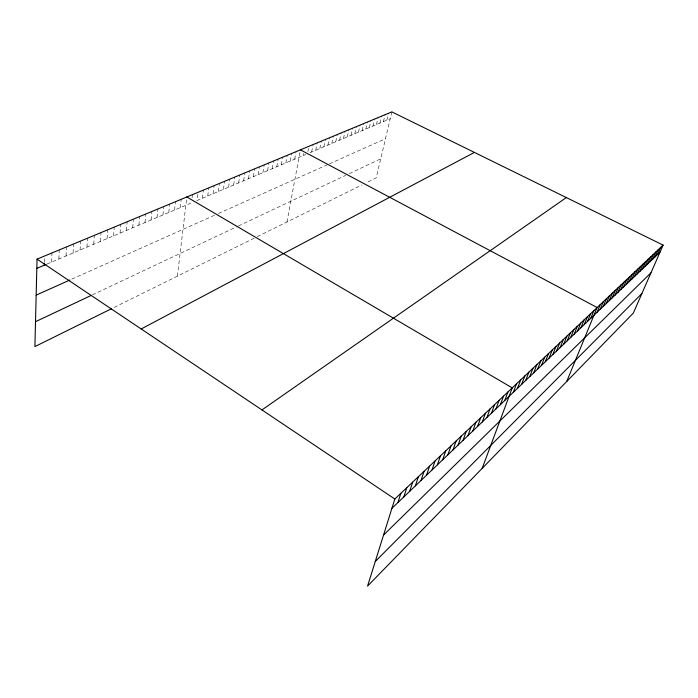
<?xml version="1.0" encoding="UTF-8"?>
<svg xmlns="http://www.w3.org/2000/svg" width="698" height="698" viewBox="0 0 698 698"><rect width="100%" height="100%" fill="white"/><g stroke="black" fill="none" stroke-linecap="round" stroke-linejoin="round"><path stroke-width="0.52" stroke-dasharray="3.49 2.62" d="M44.367 262.143L44.515 257.047M51.635 262.082L51.94 252.955M58.885 259.01L59.243 249.928M66.048 255.983L66.441 246.935M73.107 252.99L73.543 243.995M80.078 250.041L80.549 241.08M86.953 247.127L87.468 238.21M93.741 244.256L94.291 235.383M100.442 241.421L101.027 232.582M107.056 238.62L107.675 229.825M113.582 235.854L114.236 227.103M120.03 233.123L120.719 224.416M126.399 230.427L127.115 221.763M132.681 227.766L133.423 219.137M138.885 225.14L139.661 216.554M145.01 222.549L145.821 213.998M151.065 219.983L151.902 211.477M157.041 217.453L157.905 208.981M162.948 214.958L163.838 206.521M168.785 212.489L169.701 204.086M174.544 210.046L175.486 201.687M180.241 207.638L181.21 199.314M177.397 276.146L186.855 196.967M192.063 197.743L192.439 194.646M197.7 194.41L196.923 200.57L305.794 154.476M202.35 198.276L203.415 190.092M207.716 195.998L208.798 187.858M213.021 193.756L214.129 185.651M218.265 191.531L219.39 183.461M223.456 189.341L224.599 181.306M228.578 187.169L229.738 179.168M233.647 185.022L234.825 177.056M238.655 182.902L239.859 174.971M243.611 180.799L244.832 172.903M248.514 178.732L249.744 170.87M253.357 176.681L254.613 168.846M258.147 174.648L259.42 166.848M262.884 172.642L264.176 164.876M267.578 170.661L268.878 162.931M272.211 168.689L273.529 160.994M276.801 166.752L278.136 159.083M281.338 164.833L282.69 157.198M285.831 162.931L287.192 155.322M290.272 161.046L291.651 153.473M294.669 159.188L296.057 151.649M286.957 221.981L300.419 149.834M303.272 155.541L303.674 153.412M307.888 151.632L308.499 148.447M311.64 151.998L313.079 144.582M315.766 150.253L317.215 142.863M319.841 148.526L321.307 141.171M323.881 146.816L325.355 139.487M327.886 145.123L329.369 137.82M331.847 143.448L333.339 136.18M335.764 141.79L337.265 134.548M339.647 140.141L341.156 132.925M343.486 138.518L345.013 131.329M347.299 136.904L348.826 129.749M351.068 135.307L352.603 128.179M354.802 133.728L356.346 126.626M358.502 132.166L360.055 125.09M362.157 130.613L363.728 123.563M365.787 129.078L367.366 122.054M369.382 127.551L370.961 120.562M372.941 126.05L374.529 119.079M376.466 124.558L378.063 117.613M379.956 123.075L381.562 116.165M383.42 121.609L385.034 114.725M386.849 120.161L388.463 113.294M391.875 111.881L376.178 177.877L366.075 182.867M114.202 307.39L256.393 237.093M257.292 236.648L361.782 184.987M92.424 294.844L236.509 226.867M238.428 225.96L345.719 175.338M349.366 173.619L380.707 158.83M71.842 279.139L214.993 215.054M218.413 213.527L327.484 164.693M329.43 163.821L385.488 138.728M47.036 264.027L193.259 202.123M309.973 152.705L390.243 118.721"/><path stroke-width="1.05" d="M663.1 245.103L394.832 499.009L367.549 586.119L633.339 313.07L663.1 245.103L391.875 111.881L37.046 259.141L34.9 346.592L111.558 308.699M44.279 265.196L44.332 263.163M397.939 502.543L400.861 493.303M403.854 496.889L406.794 487.684M409.665 491.331L412.631 482.161M415.397 485.86L418.372 476.725M421.025 480.477L424.026 471.377M426.574 475.181L429.584 466.116M432.036 469.963L435.063 460.933M437.41 464.833L440.447 455.829M442.698 459.781L445.752 450.812M447.915 454.799L450.978 445.865M453.046 449.896L456.117 440.996M458.097 445.062L461.186 436.206M463.079 440.307L466.177 431.486M467.983 435.622L471.089 426.827M472.816 431.006L475.931 422.246M477.58 426.452L480.704 417.727M482.274 421.967L485.407 413.277M486.899 417.552L490.04 408.897M491.462 413.19L494.612 404.57M495.955 408.897L499.114 400.312M500.387 404.666L503.546 396.115M504.759 400.486L507.926 391.971M482.187 468.341L512.236 387.887L186.855 196.967M513.318 392.311L516.494 383.856M517.515 388.306L520.691 379.887M521.65 384.354L524.826 375.969M525.725 380.454L528.91 372.104M529.756 376.606L532.94 368.291M533.726 372.819L536.91 364.531M537.643 369.076L540.837 360.822M541.508 365.377L544.702 357.158M545.33 361.73L548.523 353.546M549.09 358.135L552.284 349.986M552.807 354.584L556.009 346.461M556.481 351.077L559.674 342.988M560.101 347.613L563.303 339.56M563.687 344.193L566.881 336.174M567.212 340.816L570.414 332.824M570.702 337.483L573.896 329.526M574.149 334.194L577.342 326.263M577.551 330.939L580.745 323.043M580.91 327.728L584.104 319.867M584.235 324.561L587.428 316.726M587.515 321.429L590.7 313.62M590.752 318.332L593.946 310.558M566.715 381.509L597.139 307.53L300.419 149.834M597.078 312.285L600.263 304.572M600.167 309.336L603.351 301.649M603.22 306.422L606.396 298.77M606.239 303.543L609.415 295.917M609.214 300.69L612.39 293.099M612.163 297.88L615.331 290.307M615.078 295.088L618.245 287.55M617.957 292.34L621.124 284.828M620.81 289.618L623.968 282.14M623.628 286.93L626.787 279.47M626.411 284.269L629.561 276.844M629.168 281.634L632.318 274.235M631.891 279.034L635.04 271.662M634.587 276.452L637.728 269.114M637.257 273.913L640.389 266.592M639.892 271.391L643.024 264.106M642.5 268.896L645.624 261.637M645.083 266.435L648.206 259.202M647.631 263.992L650.754 256.785M650.161 261.576L653.276 254.404M652.656 259.194L655.771 252.039M655.134 256.829L658.24 249.701M657.577 254.491L660.683 247.389M375.245 561.524L641.89 293.526M383.534 535.087L650.955 272.831M391.927 508.284L660.003 252.17M261.959 409.927L566.322 197.569M141.197 328.967L474.396 152.417M35.511 321.699L90.566 295.725M36.165 295.114L69.861 280.029M36.82 268.355L46.112 264.42M37.046 259.141L394.832 499.009"/></g></svg>
